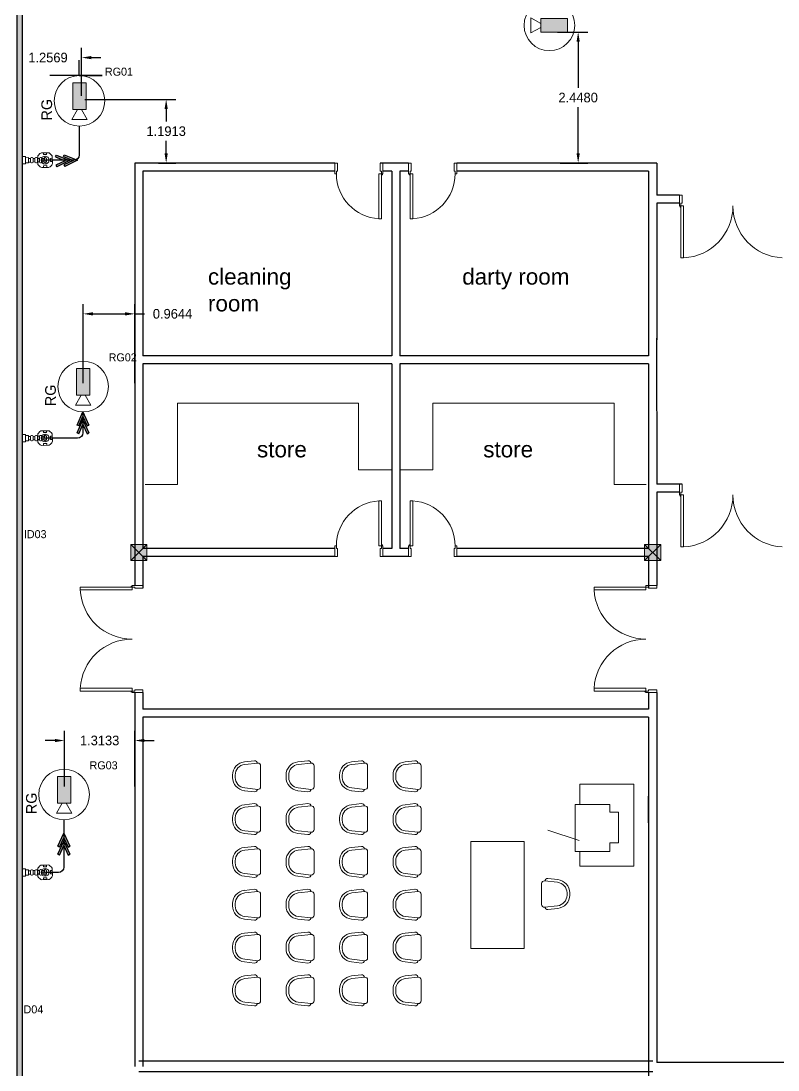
# Model space of a CAD drawing. Extents: x -15 to 352, y 223 to 399.
# Drawn here: x 15.2 to 29.34, y 348.53 to 368.13 of the extents above; entities that cross this region are included whole.
import ezdxf
from ezdxf.enums import TextEntityAlignment as Align

# ---------------------------------------------------------------- set-up
doc = ezdxf.new("R2010")
doc.units = 0
doc.header["$LTSCALE"] = 0.15
doc.linetypes.add('CONTINOUS', pattern=[0])
doc.layers.get('0').update_dxf_attribs({"color": 252})
doc.layers.get('Defpoints').update_dxf_attribs({"color": 252})
for name, color, linetype in [('0 CCTV', 252, 'Continuous'), ('0 sockets', 252, 'Continuous'), ('0 sound', 252, 'Continuous'), ('AUTOINCR', 7, 'Continuous'), ('CCTV', 4, 'Continuous'), ('CPTOOLS-TRAY', 1, 'Continuous'), ('d1', 252, 'Continuous'), ('grocol', 252, 'Continuous')]:
    doc.layers.add(name, color=color, linetype=linetype)
for name, color, linetype, lineweight in [('0 LEGEND', 140, 'Continuous', 0), ('anal', 252, 'Continuous', 20), ('DOOR', 252, 'Continuous', 20), ('E-LT-CKT-NM', 7, 'Continuous', 30), ('EL-PULL BOX-50', 3, 'Continuous', 0), ('elev', 252, 'Continuous', 9), ('FUR', 252, 'Continuous', 9), ('sofa', 252, 'Continuous', 9), ('T-CCTV', 7, 'Continuous', 0), ('TMG-LC-ACCEORISE', 1, 'Continuous', 0), ('wall', 252, 'Continuous', 30)]:
    doc.layers.add(name, color=color, linetype=linetype, lineweight=lineweight)
doc.styles.add('SDC-TEXT-ARB', font='sdc-arb.shx')
doc.dimstyles.get("Standard").update_dxf_attribs({"dimtxt": 0.18, "dimasz": 0.18, "dimexe": 0.18, "dimexo": 0.0625, "dimgap": 0.09, "dimtad": 0, "dimtih": 1, "dimtoh": 1, "dimdec": 4, "dimzin": 0, "dimdsep": 46, "dimtxsty": 'Standard', "dimcen": 0.09, "dimadec": 0, "dimazin": 0, "dimtfac": 1, "dimtdec": 4, "dimtofl": 0, "dimtmove": 0, "dimatfit": 3, "dimfxl": 1, "dimtolj": 1, "dimtzin": 0, "dimarcsym": 0})

# ---------------------------------------------------------------- blocks, each defined once
blk = doc.blocks.new('ARCH')
at = {"layer": 'anal'}
for points in [[(17.55, 358.35), (17.25, 358.35), (17.25, 358.05), (17.55, 358.05)], [(27.15, 358.35), (26.85, 358.35), (26.85, 358.05), (27.15, 358.05)]]:
    blk.add_hatch(color=256, dxfattribs=at).paths.add_polyline_path(points)
for p, q in [((17.25, 358.35), (17.55, 358.05)), ((17.55, 358.35), (17.25, 358.05)), ((17.55, 358.35), (17.25, 358.35)), ((17.25, 358.35), (17.25, 358.05)), ((17.55, 358.05), (17.55, 358.35)), ((26.85, 358.35), (27.15, 358.05)), ((27.15, 358.35), (26.85, 358.05)), ((27.15, 358.35), (26.85, 358.35)), ((26.85, 358.35), (26.85, 358.05)), ((27.15, 358.05), (27.15, 358.35)), ((17.25, 358.05), (17.55, 358.05)), ((26.85, 358.05), (27.15, 358.05))]:
    blk.add_line(p, q, dxfattribs=at)
at = {"layer": 'DOOR'}
for points in [[(21.091, 365.275), (21.061, 365.275), (21.061, 365.475), (21.111, 365.475), (21.111, 365.325), (21.091, 365.325)], [(21.931, 365.275), (21.961, 365.275), (21.961, 365.475), (21.911, 365.475), (21.911, 365.325), (21.931, 365.325)], [(22.469, 365.275), (22.439, 365.275), (22.439, 365.475), (22.489, 365.475), (22.489, 365.325), (22.469, 365.325)], [(23.309, 365.275), (23.339, 365.275), (23.339, 365.475), (23.289, 365.475), (23.289, 365.325), (23.309, 365.325)], [(21.931, 365.275), (21.931, 364.435), (21.883, 364.435), (21.883, 365.275)], [(22.469, 365.275), (22.469, 364.435), (22.517, 364.435), (22.517, 365.275)], [(27.529, 364.675), (27.499, 364.675), (27.499, 364.875), (27.549, 364.875), (27.549, 364.725), (27.529, 364.725)], [(27.529, 364.675), (27.529, 363.705), (27.579, 363.705), (27.579, 364.675)], [(27.529, 359.275), (27.499, 359.275), (27.499, 359.475), (27.549, 359.475), (27.549, 359.325), (27.529, 359.325)], [(27.529, 359.275), (27.529, 358.305), (27.579, 358.305), (27.579, 359.275)], [(21.931, 358.325), (21.931, 359.165), (21.883, 359.165), (21.883, 358.325)], [(22.469, 358.325), (22.469, 359.165), (22.517, 359.165), (22.517, 358.325)], [(21.091, 358.325), (21.061, 358.325), (21.061, 358.125), (21.111, 358.125), (21.111, 358.275), (21.091, 358.275)], [(21.931, 358.325), (21.961, 358.325), (21.961, 358.125), (21.911, 358.125), (21.911, 358.275), (21.931, 358.275)], [(22.469, 358.325), (22.439, 358.325), (22.439, 358.125), (22.489, 358.125), (22.489, 358.275), (22.469, 358.275)], [(23.309, 358.325), (23.339, 358.325), (23.339, 358.125), (23.289, 358.125), (23.289, 358.275), (23.309, 358.275)], [(17.275, 357.553), (16.305, 357.553), (16.305, 357.503), (17.275, 357.503)], [(17.275, 357.553), (17.275, 357.583), (17.475, 357.583), (17.475, 357.533), (17.325, 357.533), (17.325, 357.553)], [(26.875, 357.553), (25.905, 357.553), (25.905, 357.503), (26.875, 357.503)], [(26.875, 357.553), (26.875, 357.583), (27.075, 357.583), (27.075, 357.533), (26.925, 357.533), (26.925, 357.553)], [(17.275, 355.613), (16.305, 355.613), (16.305, 355.663), (17.275, 355.663)], [(17.275, 355.613), (17.275, 355.583), (17.475, 355.583), (17.475, 355.633), (17.325, 355.633), (17.325, 355.613)], [(26.875, 355.613), (25.905, 355.613), (25.905, 355.663), (26.875, 355.663)], [(26.875, 355.613), (26.875, 355.583), (27.075, 355.583), (27.075, 355.633), (26.925, 355.633), (26.925, 355.613)]]:
    blk.add_lwpolyline(points, close=True, dxfattribs=at)
for centre in [(21.941, 365.265), (22.459, 365.265), (27.519, 364.665), (27.519, 359.265), (21.941, 358.335), (22.459, 358.335), (17.265, 357.563), (17.265, 355.603), (26.865, 355.603)]:
    blk.add_circle(centre, 0.01, dxfattribs=at)
for centre, radius, start, end in [((21.936, 365.278), 0.845, 180.2218, 266.3889), ((22.464, 365.278), 0.845, 273.6111, 359.7782), ((27.529, 364.675), 0.971, 272.9508, 0), ((29.471, 364.675), 0.971, 180, 267.0492), ((27.529, 359.275), 0.971, 272.9508, 0), ((29.471, 359.275), 0.971, 180, 267.0492), ((21.936, 358.322), 0.845, 93.6111, 179.7782), ((22.464, 358.322), 0.845, 0.2218, 86.3889), ((17.275, 357.553), 0.971, 182.9508, 270), ((26.875, 357.553), 0.971, 182.9508, 270), ((17.275, 355.611), 0.971, 90, 177.0492), ((26.875, 355.611), 0.971, 90, 177.0492)]:
    blk.add_arc(centre, radius, start, end, dxfattribs=at)
at = {"layer": 'elev', "ltscale": 0.5}
for p, q in [((26.651, 353.873), (25.642, 353.873)), ((25.642, 353.873), (25.642, 353.493)), ((26.651, 352.339), (26.651, 353.873)), ((25.555, 353.493), (25.555, 352.617)), ((26.198, 353.493), (25.555, 353.493)), ((26.198, 353.347), (26.198, 353.493)), ((26.359, 353.347), (26.198, 353.347)), ((26.359, 352.777), (26.359, 353.347)), ((25.628, 352.821), (25.043, 353.011)), ((26.198, 352.777), (26.359, 352.777)), ((26.198, 352.617), (26.198, 352.777)), ((25.555, 352.617), (26.198, 352.617)), ((25.642, 352.617), (25.642, 352.339)), ((25.642, 352.339), (26.651, 352.339))]:
    blk.add_line(p, q, dxfattribs=at)
at = {"layer": 'FUR'}
for p, q in [((19.56, 354.309), (19.373, 354.289)), ((19.621, 354.266), (19.379, 354.24)), ((19.675, 354.216), (19.675, 353.825)), ((20.56, 354.309), (20.373, 354.289)), ((20.621, 354.266), (20.379, 354.24)), ((20.675, 354.216), (20.675, 353.825)), ((21.56, 354.309), (21.373, 354.289)), ((21.621, 354.266), (21.379, 354.24)), ((21.675, 354.216), (21.675, 353.825)), ((22.56, 354.309), (22.373, 354.289)), ((22.621, 354.266), (22.379, 354.24)), ((22.675, 354.216), (22.675, 353.825)), ((19.15, 354), (19.15, 354.041)), ((19.2, 354), (19.2, 354.041)), ((20.15, 354), (20.15, 354.041)), ((20.2, 354), (20.2, 354.041)), ((21.15, 354), (21.15, 354.041)), ((21.2, 354), (21.2, 354.041)), ((22.15, 354), (22.15, 354.041)), ((22.2, 354), (22.2, 354.041)), ((19.56, 353.731), (19.373, 353.751)), ((19.621, 353.775), (19.379, 353.801)), ((20.56, 353.731), (20.373, 353.751)), ((20.621, 353.775), (20.379, 353.801)), ((21.56, 353.731), (21.373, 353.751)), ((21.621, 353.775), (21.379, 353.801)), ((22.56, 353.731), (22.373, 353.751)), ((22.621, 353.775), (22.379, 353.801)), ((19.56, 353.509), (19.373, 353.489)), ((19.621, 353.466), (19.379, 353.44)), ((19.675, 353.416), (19.675, 353.025)), ((20.56, 353.509), (20.373, 353.489)), ((20.621, 353.466), (20.379, 353.44)), ((20.675, 353.416), (20.675, 353.025)), ((21.56, 353.509), (21.373, 353.489)), ((21.621, 353.466), (21.379, 353.44)), ((21.675, 353.416), (21.675, 353.025)), ((22.56, 353.509), (22.373, 353.489)), ((22.621, 353.466), (22.379, 353.44)), ((22.675, 353.416), (22.675, 353.025)), ((19.15, 353.2), (19.15, 353.241)), ((19.2, 353.2), (19.2, 353.241)), ((20.15, 353.2), (20.15, 353.241)), ((20.2, 353.2), (20.2, 353.241)), ((21.15, 353.2), (21.15, 353.241)), ((21.2, 353.2), (21.2, 353.241)), ((22.15, 353.2), (22.15, 353.241)), ((22.2, 353.2), (22.2, 353.241)), ((19.621, 352.975), (19.379, 353.001)), ((20.621, 352.975), (20.379, 353.001)), ((21.621, 352.975), (21.379, 353.001)), ((22.621, 352.975), (22.379, 353.001)), ((19.56, 352.931), (19.373, 352.951)), ((20.56, 352.931), (20.373, 352.951)), ((21.56, 352.931), (21.373, 352.951)), ((22.56, 352.931), (22.373, 352.951)), ((23.6, 352.8), (23.6, 350.8)), ((24.6, 352.8), (23.6, 352.8)), ((24.6, 350.8), (24.6, 352.8)), ((19.56, 352.709), (19.373, 352.689)), ((19.621, 352.666), (19.379, 352.64)), ((19.675, 352.616), (19.675, 352.225)), ((20.56, 352.709), (20.373, 352.689)), ((20.621, 352.666), (20.379, 352.64)), ((20.675, 352.616), (20.675, 352.225)), ((21.56, 352.709), (21.373, 352.689)), ((21.621, 352.666), (21.379, 352.64)), ((21.675, 352.616), (21.675, 352.225)), ((22.56, 352.709), (22.373, 352.689)), ((22.621, 352.666), (22.379, 352.64)), ((22.675, 352.616), (22.675, 352.225)), ((19.15, 352.4), (19.15, 352.441)), ((19.2, 352.4), (19.2, 352.441)), ((20.15, 352.4), (20.15, 352.441)), ((20.2, 352.4), (20.2, 352.441)), ((21.15, 352.4), (21.15, 352.441)), ((21.2, 352.4), (21.2, 352.441)), ((22.15, 352.4), (22.15, 352.441)), ((22.2, 352.4), (22.2, 352.441)), ((19.621, 352.175), (19.379, 352.201)), ((20.621, 352.175), (20.379, 352.201)), ((21.621, 352.175), (21.379, 352.201)), ((22.621, 352.175), (22.379, 352.201)), ((19.56, 352.131), (19.373, 352.151)), ((20.56, 352.131), (20.373, 352.151)), ((21.56, 352.131), (21.373, 352.151)), ((22.56, 352.131), (22.373, 352.151)), ((24.925, 352.016), (24.925, 351.625)), ((24.979, 352.066), (25.221, 352.04)), ((25.04, 352.109), (25.227, 352.089)), ((19.56, 351.909), (19.373, 351.889)), ((19.621, 351.866), (19.379, 351.84)), ((19.675, 351.816), (19.675, 351.425)), ((20.56, 351.909), (20.373, 351.889)), ((20.621, 351.866), (20.379, 351.84)), ((20.675, 351.816), (20.675, 351.425)), ((21.56, 351.909), (21.373, 351.889)), ((21.621, 351.866), (21.379, 351.84)), ((21.675, 351.816), (21.675, 351.425)), ((22.56, 351.909), (22.373, 351.889)), ((22.621, 351.866), (22.379, 351.84)), ((22.675, 351.816), (22.675, 351.425)), ((25.4, 351.8), (25.4, 351.841)), ((25.45, 351.8), (25.45, 351.841)), ((19.15, 351.6), (19.15, 351.641)), ((19.2, 351.6), (19.2, 351.641)), ((20.15, 351.6), (20.15, 351.641)), ((20.2, 351.6), (20.2, 351.641)), ((21.15, 351.6), (21.15, 351.641)), ((21.2, 351.6), (21.2, 351.641)), ((22.15, 351.6), (22.15, 351.641)), ((22.2, 351.6), (22.2, 351.641)), ((24.979, 351.575), (25.221, 351.601)), ((19.621, 351.375), (19.379, 351.401)), ((20.621, 351.375), (20.379, 351.401)), ((21.621, 351.375), (21.379, 351.401)), ((22.621, 351.375), (22.379, 351.401)), ((25.04, 351.531), (25.227, 351.551)), ((19.56, 351.331), (19.373, 351.351)), ((20.56, 351.331), (20.373, 351.351)), ((21.56, 351.331), (21.373, 351.351)), ((22.56, 351.331), (22.373, 351.351)), ((19.56, 351.109), (19.373, 351.089)), ((19.621, 351.066), (19.379, 351.04)), ((19.675, 351.016), (19.675, 350.625)), ((20.56, 351.109), (20.373, 351.089)), ((20.621, 351.066), (20.379, 351.04)), ((20.675, 351.016), (20.675, 350.625)), ((21.56, 351.109), (21.373, 351.089)), ((21.621, 351.066), (21.379, 351.04)), ((21.675, 351.016), (21.675, 350.625)), ((22.56, 351.109), (22.373, 351.089)), ((22.621, 351.066), (22.379, 351.04)), ((22.675, 351.016), (22.675, 350.625)), ((19.15, 350.8), (19.15, 350.841)), ((19.2, 350.8), (19.2, 350.841)), ((20.15, 350.8), (20.15, 350.841)), ((20.2, 350.8), (20.2, 350.841)), ((21.15, 350.8), (21.15, 350.841)), ((21.2, 350.8), (21.2, 350.841)), ((22.15, 350.8), (22.15, 350.841)), ((22.2, 350.8), (22.2, 350.841)), ((23.6, 350.8), (24.6, 350.8)), ((19.56, 350.531), (19.373, 350.551)), ((19.621, 350.575), (19.379, 350.601)), ((20.56, 350.531), (20.373, 350.551)), ((20.621, 350.575), (20.379, 350.601)), ((21.56, 350.531), (21.373, 350.551)), ((21.621, 350.575), (21.379, 350.601)), ((22.56, 350.531), (22.373, 350.551)), ((22.621, 350.575), (22.379, 350.601)), ((19.56, 350.309), (19.373, 350.289)), ((19.621, 350.266), (19.379, 350.24)), ((20.56, 350.309), (20.373, 350.289)), ((20.621, 350.266), (20.379, 350.24)), ((21.56, 350.309), (21.373, 350.289)), ((21.621, 350.266), (21.379, 350.24)), ((22.56, 350.309), (22.373, 350.289)), ((22.621, 350.266), (22.379, 350.24)), ((19.15, 350), (19.15, 350.041)), ((19.2, 350), (19.2, 350.041)), ((19.675, 350.216), (19.675, 349.825)), ((20.15, 350), (20.15, 350.041)), ((20.2, 350), (20.2, 350.041)), ((20.675, 350.216), (20.675, 349.825)), ((21.15, 350), (21.15, 350.041)), ((21.2, 350), (21.2, 350.041)), ((21.675, 350.216), (21.675, 349.825)), ((22.15, 350), (22.15, 350.041)), ((22.2, 350), (22.2, 350.041)), ((22.675, 350.216), (22.675, 349.825)), ((19.56, 349.731), (19.373, 349.751)), ((19.621, 349.775), (19.379, 349.801)), ((20.56, 349.731), (20.373, 349.751)), ((20.621, 349.775), (20.379, 349.801)), ((21.56, 349.731), (21.373, 349.751)), ((21.621, 349.775), (21.379, 349.801)), ((22.56, 349.731), (22.373, 349.751)), ((22.621, 349.775), (22.379, 349.801))]:
    blk.add_line(p, q, dxfattribs=at)
for centre, radius, start, end in [((19.4, 354.041), 0.25, 96.143, 180), ((19.4, 354.041), 0.2, 96.143, 180), ((19.565, 354.26), 0.05, 0, 96.143), ((19.625, 354.216), 0.05, 0, 94.9697), ((20.4, 354.041), 0.25, 96.143, 180), ((20.4, 354.041), 0.2, 96.143, 180), ((20.565, 354.26), 0.05, 0, 96.143), ((20.625, 354.216), 0.05, 0, 94.9697), ((21.4, 354.041), 0.25, 96.143, 180), ((21.4, 354.041), 0.2, 96.143, 180), ((21.565, 354.26), 0.05, 0, 96.143), ((21.625, 354.216), 0.05, 0, 94.9697), ((22.4, 354.041), 0.25, 96.143, 180), ((22.4, 354.041), 0.2, 96.143, 180), ((22.565, 354.26), 0.05, 0, 96.143), ((22.625, 354.216), 0.05, 0, 94.9697), ((19.4, 354), 0.25, 180, 263.857), ((19.4, 354), 0.2, 180, 263.857), ((20.4, 354), 0.25, 180, 263.857), ((20.4, 354), 0.2, 180, 263.857), ((21.4, 354), 0.25, 180, 263.857), ((21.4, 354), 0.2, 180, 263.857), ((22.4, 354), 0.25, 180, 263.857), ((22.4, 354), 0.2, 180, 263.857), ((19.565, 353.781), 0.05, 263.857, 0), ((19.625, 353.825), 0.05, 265.0303, 0), ((20.565, 353.781), 0.05, 263.857, 0), ((20.625, 353.825), 0.05, 265.0303, 0), ((21.565, 353.781), 0.05, 263.857, 0), ((21.625, 353.825), 0.05, 265.0303, 0), ((22.565, 353.781), 0.05, 263.857, 0), ((22.625, 353.825), 0.05, 265.0303, 0), ((19.4, 353.241), 0.25, 96.143, 180), ((19.4, 353.241), 0.2, 96.143, 180), ((19.565, 353.46), 0.05, 0, 96.143), ((19.625, 353.416), 0.05, 0, 94.9697), ((20.4, 353.241), 0.25, 96.143, 180), ((20.4, 353.241), 0.2, 96.143, 180), ((20.565, 353.46), 0.05, 0, 96.143), ((20.625, 353.416), 0.05, 0, 94.9697), ((21.4, 353.241), 0.25, 96.143, 180), ((21.4, 353.241), 0.2, 96.143, 180), ((21.565, 353.46), 0.05, 0, 96.143), ((21.625, 353.416), 0.05, 0, 94.9697), ((22.4, 353.241), 0.25, 96.143, 180), ((22.4, 353.241), 0.2, 96.143, 180), ((22.565, 353.46), 0.05, 0, 96.143), ((22.625, 353.416), 0.05, 0, 94.9697), ((19.4, 353.2), 0.25, 180, 263.857), ((19.4, 353.2), 0.2, 180, 263.857), ((20.4, 353.2), 0.25, 180, 263.857), ((20.4, 353.2), 0.2, 180, 263.857), ((21.4, 353.2), 0.25, 180, 263.857), ((21.4, 353.2), 0.2, 180, 263.857), ((22.4, 353.2), 0.25, 180, 263.857), ((22.4, 353.2), 0.2, 180, 263.857), ((19.565, 352.981), 0.05, 263.857, 0), ((19.625, 353.025), 0.05, 265.0303, 0), ((20.565, 352.981), 0.05, 263.857, 0), ((20.625, 353.025), 0.05, 265.0303, 0), ((21.565, 352.981), 0.05, 263.857, 0), ((21.625, 353.025), 0.05, 265.0303, 0), ((22.565, 352.981), 0.05, 263.857, 0), ((22.625, 353.025), 0.05, 265.0303, 0), ((19.4, 352.441), 0.25, 96.143, 180), ((19.4, 352.441), 0.2, 96.143, 180), ((19.565, 352.66), 0.05, 0, 96.143), ((19.625, 352.616), 0.05, 0, 94.9697), ((20.4, 352.441), 0.25, 96.143, 180), ((20.4, 352.441), 0.2, 96.143, 180), ((20.565, 352.66), 0.05, 0, 96.143), ((20.625, 352.616), 0.05, 0, 94.9697), ((21.4, 352.441), 0.25, 96.143, 180), ((21.4, 352.441), 0.2, 96.143, 180), ((21.565, 352.66), 0.05, 0, 96.143), ((21.625, 352.616), 0.05, 0, 94.9697), ((22.4, 352.441), 0.25, 96.143, 180), ((22.4, 352.441), 0.2, 96.143, 180), ((22.565, 352.66), 0.05, 0, 96.143), ((22.625, 352.616), 0.05, 0, 94.9697), ((19.4, 352.4), 0.25, 180, 263.857), ((19.4, 352.4), 0.2, 180, 263.857), ((20.4, 352.4), 0.25, 180, 263.857), ((20.4, 352.4), 0.2, 180, 263.857), ((21.4, 352.4), 0.25, 180, 263.857), ((21.4, 352.4), 0.2, 180, 263.857), ((22.4, 352.4), 0.25, 180, 263.857), ((22.4, 352.4), 0.2, 180, 263.857), ((19.565, 352.181), 0.05, 263.857, 0), ((19.625, 352.225), 0.05, 265.0303, 0), ((20.565, 352.181), 0.05, 263.857, 0), ((20.625, 352.225), 0.05, 265.0303, 0), ((21.565, 352.181), 0.05, 263.857, 0), ((21.625, 352.225), 0.05, 265.0303, 0), ((22.565, 352.181), 0.05, 263.857, 0), ((22.625, 352.225), 0.05, 265.0303, 0), ((24.975, 352.016), 0.05, 85.0303, 180), ((25.035, 352.06), 0.05, 83.857, 180), ((25.2, 351.841), 0.2, 0, 83.857), ((25.2, 351.841), 0.25, 0, 83.857), ((19.4, 351.641), 0.25, 96.143, 180), ((19.4, 351.641), 0.2, 96.143, 180), ((19.565, 351.86), 0.05, 0, 96.143), ((19.625, 351.816), 0.05, 0, 94.9697), ((20.4, 351.641), 0.25, 96.143, 180), ((20.4, 351.641), 0.2, 96.143, 180), ((20.565, 351.86), 0.05, 0, 96.143), ((20.625, 351.816), 0.05, 0, 94.9697), ((21.4, 351.641), 0.25, 96.143, 180), ((21.4, 351.641), 0.2, 96.143, 180), ((21.565, 351.86), 0.05, 0, 96.143), ((21.625, 351.816), 0.05, 0, 94.9697), ((22.4, 351.641), 0.25, 96.143, 180), ((22.4, 351.641), 0.2, 96.143, 180), ((22.565, 351.86), 0.05, 0, 96.143), ((22.625, 351.816), 0.05, 0, 94.9697), ((25.2, 351.8), 0.2, 276.143, 0), ((25.2, 351.8), 0.25, 276.143, 0), ((19.4, 351.6), 0.25, 180, 263.857), ((19.4, 351.6), 0.2, 180, 263.857), ((20.4, 351.6), 0.25, 180, 263.857), ((20.4, 351.6), 0.2, 180, 263.857), ((21.4, 351.6), 0.25, 180, 263.857), ((21.4, 351.6), 0.2, 180, 263.857), ((22.4, 351.6), 0.25, 180, 263.857), ((22.4, 351.6), 0.2, 180, 263.857), ((24.975, 351.625), 0.05, 180, 274.9697), ((19.625, 351.425), 0.05, 265.0303, 0), ((20.625, 351.425), 0.05, 265.0303, 0), ((21.625, 351.425), 0.05, 265.0303, 0), ((22.625, 351.425), 0.05, 265.0303, 0), ((25.035, 351.581), 0.05, 180, 276.143), ((19.565, 351.381), 0.05, 263.857, 0), ((20.565, 351.381), 0.05, 263.857, 0), ((21.565, 351.381), 0.05, 263.857, 0), ((22.565, 351.381), 0.05, 263.857, 0), ((19.4, 350.841), 0.25, 96.143, 180), ((19.4, 350.841), 0.2, 96.143, 180), ((19.565, 351.06), 0.05, 0, 96.143), ((19.625, 351.016), 0.05, 0, 94.9697), ((20.4, 350.841), 0.25, 96.143, 180), ((20.4, 350.841), 0.2, 96.143, 180), ((20.565, 351.06), 0.05, 0, 96.143), ((20.625, 351.016), 0.05, 0, 94.9697), ((21.4, 350.841), 0.25, 96.143, 180), ((21.4, 350.841), 0.2, 96.143, 180), ((21.565, 351.06), 0.05, 0, 96.143), ((21.625, 351.016), 0.05, 0, 94.9697), ((22.4, 350.841), 0.25, 96.143, 180), ((22.4, 350.841), 0.2, 96.143, 180), ((22.565, 351.06), 0.05, 0, 96.143), ((22.625, 351.016), 0.05, 0, 94.9697), ((19.4, 350.8), 0.25, 180, 263.857), ((19.4, 350.8), 0.2, 180, 263.857), ((19.625, 350.625), 0.05, 265.0303, 0), ((20.4, 350.8), 0.25, 180, 263.857), ((20.4, 350.8), 0.2, 180, 263.857), ((20.625, 350.625), 0.05, 265.0303, 0), ((21.4, 350.8), 0.25, 180, 263.857), ((21.4, 350.8), 0.2, 180, 263.857), ((21.625, 350.625), 0.05, 265.0303, 0), ((22.4, 350.8), 0.25, 180, 263.857), ((22.4, 350.8), 0.2, 180, 263.857), ((22.625, 350.625), 0.05, 265.0303, 0), ((19.565, 350.581), 0.05, 263.857, 0), ((20.565, 350.581), 0.05, 263.857, 0), ((21.565, 350.581), 0.05, 263.857, 0), ((22.565, 350.581), 0.05, 263.857, 0), ((19.4, 350.041), 0.25, 96.143, 180), ((19.4, 350.041), 0.2, 96.143, 180), ((19.565, 350.26), 0.05, 0, 96.143), ((19.625, 350.216), 0.05, 0, 94.9697), ((20.4, 350.041), 0.25, 96.143, 180), ((20.4, 350.041), 0.2, 96.143, 180), ((20.565, 350.26), 0.05, 0, 96.143), ((20.625, 350.216), 0.05, 0, 94.9697), ((21.4, 350.041), 0.25, 96.143, 180), ((21.4, 350.041), 0.2, 96.143, 180), ((21.565, 350.26), 0.05, 0, 96.143), ((21.625, 350.216), 0.05, 0, 94.9697), ((22.4, 350.041), 0.25, 96.143, 180), ((22.4, 350.041), 0.2, 96.143, 180), ((22.565, 350.26), 0.05, 0, 96.143), ((22.625, 350.216), 0.05, 0, 94.9697), ((19.4, 350), 0.25, 180, 263.857), ((19.4, 350), 0.2, 180, 263.857), ((19.625, 349.825), 0.05, 265.0303, 0), ((20.4, 350), 0.25, 180, 263.857), ((20.4, 350), 0.2, 180, 263.857), ((20.625, 349.825), 0.05, 265.0303, 0), ((21.4, 350), 0.25, 180, 263.857), ((21.4, 350), 0.2, 180, 263.857), ((21.625, 349.825), 0.05, 265.0303, 0), ((22.4, 350), 0.25, 180, 263.857), ((22.4, 350), 0.2, 180, 263.857), ((22.625, 349.825), 0.05, 265.0303, 0), ((19.565, 349.781), 0.05, 263.857, 0), ((20.565, 349.781), 0.05, 263.857, 0), ((21.565, 349.781), 0.05, 263.857, 0), ((22.565, 349.781), 0.05, 263.857, 0)]:
    blk.add_arc(centre, radius, start, end, dxfattribs=at)
at = {"layer": 'grocol', "ltscale": 0.5}
blk.add_line((26.927, 344.826), (26.927, 348.67), dxfattribs=at)
at = {"layer": 'sofa'}
for p, q in [((18.12, 360.992), (21.506, 360.992)), ((18.12, 359.471), (18.12, 360.992)), ((21.506, 360.992), (21.506, 359.743)), ((22.894, 360.992), (22.894, 359.743)), ((26.28, 360.992), (22.894, 360.992)), ((26.28, 359.471), (26.28, 360.992)), ((21.506, 359.743), (22.125, 359.743)), ((22.894, 359.743), (22.275, 359.743)), ((17.52, 359.471), (18.12, 359.471)), ((26.88, 359.471), (26.28, 359.471))]:
    blk.add_line(p, q, dxfattribs=at)
at = {"layer": 'wall'}
for p, q in [((17.325, 365.475), (17.325, 357.583)), ((21.061, 365.475), (17.325, 365.475)), ((17.475, 365.325), (17.475, 361.875)), ((21.061, 365.325), (17.475, 365.325)), ((17.475, 365.325), (17.475, 364.275)), ((22.439, 365.475), (21.911, 365.475)), ((22.125, 365.325), (21.961, 365.325)), ((22.125, 365.325), (22.125, 361.875)), ((22.275, 365.325), (22.275, 361.875)), ((22.439, 365.325), (22.275, 365.325)), ((22.439, 365.325), (22.275, 365.325)), ((27.075, 365.475), (23.339, 365.475)), ((23.925, 365.325), (23.339, 365.325)), ((23.925, 365.325), (23.339, 365.325)), ((26.925, 365.325), (23.339, 365.325)), ((26.925, 365.325), (26.925, 361.875)), ((26.925, 365.325), (26.925, 361.875)), ((27.075, 365.475), (27, 365.475)), ((27.075, 365.475), (27.075, 364.875)), ((27.075, 365.325), (27.075, 364.875)), ((27.499, 364.875), (27.075, 364.875)), ((27.075, 364.725), (27.075, 363.075)), ((27.075, 364.725), (27.075, 362.175)), ((27.499, 364.725), (27.075, 364.725)), ((17.475, 364.125), (17.475, 361.875)), ((26.925, 364.125), (26.925, 361.875)), ((27.074, 362.204), (27.075, 359.475)), ((22.125, 361.875), (17.475, 361.875)), ((26.925, 361.875), (22.275, 361.875)), ((22.125, 361.725), (17.475, 361.725)), ((17.475, 361.725), (17.475, 360.675)), ((17.475, 361.725), (17.475, 358.275)), ((22.125, 361.725), (22.125, 358.275)), ((26.925, 361.725), (22.275, 361.725)), ((22.275, 361.725), (22.275, 358.275)), ((26.925, 361.725), (26.925, 360.675)), ((26.925, 361.725), (26.925, 358.275)), ((27.549, 359.475), (27.075, 359.475)), ((27.499, 359.325), (27.075, 359.325)), ((27.075, 359.325), (27.075, 358.275)), ((21.061, 358.275), (17.475, 358.275)), ((22.125, 358.275), (21.961, 358.275)), ((22.439, 358.275), (22.275, 358.275)), ((23.925, 358.275), (23.339, 358.275)), ((26.925, 358.275), (23.911, 358.275)), ((27.075, 358.282), (27.075, 357.583)), ((27.075, 358.282), (27.075, 357.583)), ((21.061, 358.125), (17.475, 358.125)), ((17.475, 358.125), (17.475, 357.533)), ((22.439, 358.125), (21.961, 358.125)), ((23.925, 358.125), (23.339, 358.125)), ((26.925, 358.125), (23.917, 358.125)), ((26.925, 358.125), (26.925, 357.533)), ((26.925, 358.125), (26.925, 357.533)), ((17.325, 355.583), (17.325, 348.6)), ((17.475, 355.583), (17.475, 355.275)), ((26.925, 355.583), (26.925, 355.275)), ((27.075, 355.583), (27.075, 348.675)), ((26.925, 355.451), (26.925, 355.275)), ((27.075, 355.401), (27.075, 352.8)), ((23.925, 355.275), (17.475, 355.275)), ((24, 355.125), (17.475, 355.125)), ((17.475, 355.125), (17.475, 348.6)), ((26.925, 355.275), (23.858, 355.275)), ((26.925, 355.125), (24, 355.125)), ((26.925, 355.125), (26.925, 354.525)), ((26.925, 355.125), (26.925, 354.525)), ((26.925, 354.525), (26.925, 353.75)), ((26.925, 354.525), (26.925, 353.75)), ((26.925, 353.823), (26.925, 352.983)), ((26.925, 353.65), (26.925, 353.15)), ((26.925, 353.15), (26.925, 353.65)), ((26.925, 353.65), (26.925, 353.15)), ((26.925, 353.65), (26.925, 353.15)), ((26.925, 353.05), (26.925, 348.675)), ((26.925, 353.05), (26.925, 352.8)), ((27, 348.7), (17.4, 348.7)), ((29.925, 348.675), (27.075, 348.675)), ((27, 348.5), (17.4, 348.5))]:
    blk.add_line(p, q, dxfattribs=at)
at = {"layer": 'd1', "char_height": 0.3, "width": 2.4256, "attachment_point": 1}
for s, insert in [('{\\fArial|b0|i0|c0|p34;cleaning room}', (18.692, 363.505)), ('{\\fArial|b0|i0|c0|p34;darty room}', (23.442, 363.505)), ('{\\fArial|b0|i0|c0|p34;store}', (19.608, 360.278)), ('{\\fArial|b0|i0|c0|p34;store}', (23.835, 360.278))]:
    blk.add_mtext(s, dxfattribs=dict(at, insert=insert))
blk = doc.blocks.new('*U99')
at = {"layer": 'CPTOOLS-TRAY'}
h = blk.add_hatch(color=0, dxfattribs=at)
h.dxf.hatch_style = 1
h.paths.add_polyline_path([(0.05, 29.031), (-0.05, 29.031), (-0.05, 0), (0.05, 0)])
at = {"layer": 'CPTOOLS-TRAY', "color": 0}
blk.add_lwpolyline([(0.05, 29.031), (-0.05, 29.031), (-0.05, 0), (0.05, 0)], close=True, dxfattribs=at)
blk = doc.blocks.new('X4I0P7S6Y6')
at = {"layer": '0 sockets', "color": 0, "rotation": 180}
blk.add_blockref('*U99', (15.174, 369.743), dxfattribs=at)
blk = doc.blocks.new('LEGEND_dwg_CCTV DOME-1155345-TELECOMMUNICATION LEGEND_ GENERAL NOTES _SYMBOLS _ ABBREVIATIONS')
at = {"layer": 'T-CCTV'}
blk.add_hatch(color=256, dxfattribs=at).paths.add_polyline_path([(255, -95), (-120, -95), (-120, 95), (255, 95)], flags=0)
at = {"layer": 'T-CCTV', "flags": 128}
for points in [[(-120, 28), (-262, 108), (-262, -108), (-120, -28)], [(255, -95), (255, 95), (-120, 95), (-120, -95), (255, -95)]]:
    blk.add_lwpolyline(points, dxfattribs=at)
at = {"layer": 'T-CCTV'}
blk.add_circle((0, 0), 358, dxfattribs=at)
blk = doc.blocks.new('RG CAMERA')
at = {"layer": 'CCTV', "xscale": 1.150579243575653, "yscale": 1.150579243575653, "zscale": 1.150579243575653}
blk.add_blockref('LEGEND_dwg_CCTV DOME-1155345-TELECOMMUNICATION LEGEND_ GENERAL NOTES _SYMBOLS _ ABBREVIATIONS', (101765, 50919), dxfattribs=at)
at = {"layer": 'E-LT-CKT-NM', "style": 'SDC-TEXT-ARB'}
blk.add_attdef('RG', (101447, 51364), '', height=326, dxfattribs=at)
blk = doc.blocks.new('ID CAMERA')
at = {"layer": 'CCTV', "color": 6, "xscale": 1.150579243575653, "yscale": 1.150579243575653, "zscale": 1.150579243575653}
blk.add_blockref('LEGEND_dwg_CCTV DOME-1155345-TELECOMMUNICATION LEGEND_ GENERAL NOTES _SYMBOLS _ ABBREVIATIONS', (0, 0), dxfattribs=at)
at = {"layer": 'E-LT-CKT-NM', "color": 1, "style": 'SDC-TEXT-ARB'}
blk.add_attdef('ID', (-127, 492), '', height=326, dxfattribs=at)
blk = doc.blocks.new('JUNCTION BOX 2')
at = {"layer": 'TMG-LC-ACCEORISE', "color": 1, "ltscale": 0.4}
blk.add_lwpolyline([(-27, -85), (27, -85, 0.198912), (40.5, -79.4), (53.9, -66, 0.198912), (59.5, -52.5), (59.5, 1.5, 0.198912), (53.9, 15), (40.5, 28.4, 0.198912), (27, 34), (-27, 34, 0.198912), (-40.5, 28.4), (-53.9, 15, 0.198912), (-59.5, 1.5), (-59.5, -25.5), (-59.5, -52.5, 0.198912), (-53.9, -66), (-40.5, -79.4, 0.198912)], format="xyb", close=True, dxfattribs=at)
for points in [[(-14.2, 34), (12.2, 34), (12.2, 19.6), (-14.2, 19.6)], [(-59.5, -12.3), (-59.5, -38.7), (-45.1, -38.7), (-45.1, -12.3)], [(-14.2, -85), (12.2, -85), (12.2, -70.6), (-14.2, -70.6)], [(59.5, -12.3), (59.5, -38.7), (45.1, -38.7), (45.1, -12.3)]]:
    blk.add_lwpolyline(points, close=True, dxfattribs=at)
at = {"layer": 'TMG-LC-ACCEORISE', "color": 1}
for points in [[(0, 6.7), (0, -57.7)], [(-32.2, -25.5), (32.2, -25.5)]]:
    blk.add_lwpolyline(points, dxfattribs=at)
blk.add_circle((0, -25.5), 32.2, dxfattribs=at)
blk = doc.blocks.new('EMT CON. ADAPTER')
at = {"linetype": 'CONTINOUS'}
for points in [[(-60, 25), (-60, -25), (-30, -25), (-30, 25)], [(0, 35), (-30, 35), (-30, -35), (0, -35)]]:
    blk.add_lwpolyline(points, close=True, dxfattribs=at)
blk = doc.blocks.new('WERG')
at = {"layer": '0 LEGEND', "color": 1, "ltscale": 0.05}
for p, q in [((-43, 16), (-43, -16)), ((-27, 26), (-33, 26)), ((-17, 17), (0, 17)), ((-17, -16), (-17, 16)), ((-33, -26), (-27, -26)), ((-17, -17), (0, -17))]:
    blk.add_line(p, q, dxfattribs=at)
for centre, start, end in [((-33, 16), 90.0002, 180.0002), ((-27, 16), 0.0002, 90.0002), ((-33, -16), 180.0002, 270.0002), ((-27, -16), 270.0002, 0.0002)]:
    blk.add_arc(centre, 10, start, end, dxfattribs=at)
blk = doc.blocks.new('*U75')
at = {"layer": '0 LEGEND', "ltscale": 0.05}
for p in [(-189, 0), (-146, 0), (-103, 0), (-60, 0)]:
    blk.add_blockref('WERG', p, dxfattribs=at)
at = {"layer": '0 LEGEND', "ltscale": 0.05, "xscale": -1, "rotation": 180}
blk.add_blockref('EMT CON. ADAPTER', (0, 0), dxfattribs=at)
blk = doc.blocks.new('dd')
at = {"layer": 'EL-PULL BOX-50', "xscale": -0.001952159549914251, "yscale": 0.001952159549914252, "zscale": 0.001952159549914252, "rotation": 270.4385235983306}
blk.add_blockref('*U75', (0, 0), dxfattribs=at)
at = {"layer": 'EL-PULL BOX-50', "extrusion": (-0.000106033, 0.013854, 0.999904), "xscale": -0.002296658294016838, "yscale": 0.002296658294016836, "zscale": 0.002296658294016828, "rotation": 0.4385656867152221}
blk.add_blockref('JUNCTION BOX 2', (0.003, -0.365, -0.001), dxfattribs=at)
blk = doc.blocks.new('*D121')
at = {"layer": '0 sockets', "color": 0, "lineweight": -2, "transparency": 16777216}
for p, q in [((25.221, 367.923), (25.788, 367.923)), ((25.608, 367.743), (25.608, 366.879)), ((25.608, 365.655), (25.608, 366.519)), ((25.27, 365.475), (25.788, 365.475))]:
    blk.add_line(p, q, dxfattribs=at)
at = {"layer": '0 sockets', "color": 0, "transparency": 16777216}
for points in [[(25.578, 367.743), (25.638, 367.743), (25.608, 367.923)], [(25.578, 365.655), (25.638, 365.655), (25.608, 365.475)]]:
    blk.add_solid(points, dxfattribs=at)
at = {"layer": 'Defpoints', "color": 0, "transparency": 16777216}
for p in [(25.159, 367.923), (25.608, 367.923), (25.207, 365.475)]:
    blk.add_point(p, dxfattribs=at)
at = {"layer": '0 sockets', "color": 0, "transparency": 16777216, "insert": (25.608, 366.699), "char_height": 0.18, "attachment_point": 5}
blk.add_mtext('\\A1;2.4480', dxfattribs=at)
blk = doc.blocks.new('*D123')
at = {"layer": '0 sockets', "color": 0, "lineweight": -2, "transparency": 16777216}
for p, q in [((15.075, 366.729), (15.075, 367.626)), ((16.332, 366.729), (16.332, 367.626)), ((14.895, 367.446), (14.715, 367.446)), ((16.512, 367.446), (16.692, 367.446))]:
    blk.add_line(p, q, dxfattribs=at)
at = {"layer": '0 sockets', "color": 0, "transparency": 16777216}
for points in [[(14.895, 367.476), (14.895, 367.416), (15.075, 367.446)], [(16.512, 367.476), (16.512, 367.416), (16.332, 367.446)]]:
    blk.add_solid(points, dxfattribs=at)
at = {"layer": 'Defpoints', "color": 0, "transparency": 16777216}
for p in [(15.075, 367.446), (15.075, 366.666), (16.332, 366.666)]:
    blk.add_point(p, dxfattribs=at)
at = {"layer": '0 sockets', "color": 0, "transparency": 16777216, "insert": (15.703, 367.446), "char_height": 0.18, "attachment_point": 5}
blk.add_mtext('\\A1;1.2569', dxfattribs=at)
blk = doc.blocks.new('*D124')
at = {"layer": '0 sockets', "color": 0, "lineweight": -2, "transparency": 16777216}
for p, q in [((16.394, 366.666), (18.091, 366.666)), ((17.911, 366.486), (17.911, 366.251)), ((17.911, 365.655), (17.911, 365.891)), ((17.767, 365.475), (18.091, 365.475))]:
    blk.add_line(p, q, dxfattribs=at)
at = {"layer": '0 sockets', "color": 0, "transparency": 16777216}
for points in [[(17.881, 366.486), (17.941, 366.486), (17.911, 366.666)], [(17.881, 365.655), (17.941, 365.655), (17.911, 365.475)]]:
    blk.add_solid(points, dxfattribs=at)
at = {"layer": 'Defpoints', "color": 0, "transparency": 16777216}
for p in [(16.332, 366.666), (17.705, 365.475), (17.911, 365.475)]:
    blk.add_point(p, dxfattribs=at)
at = {"layer": '0 sockets', "color": 0, "transparency": 16777216, "insert": (17.911, 366.071), "char_height": 0.18, "attachment_point": 5}
blk.add_mtext('\\A1;1.1913', dxfattribs=at)
blk = doc.blocks.new('*D125')
at = {"layer": '0 sockets', "color": 0, "lineweight": -2, "transparency": 16777216}
for p, q in [((16.361, 361.363), (16.361, 362.839)), ((17.325, 361.363), (17.325, 362.839)), ((16.541, 362.659), (17.145, 362.659)), ((17.325, 362.659), (17.505, 362.659))]:
    blk.add_line(p, q, dxfattribs=at)
at = {"layer": '0 sockets', "color": 0, "transparency": 16777216}
for points in [[(16.541, 362.689), (16.541, 362.629), (16.361, 362.659)], [(17.145, 362.689), (17.145, 362.629), (17.325, 362.659)]]:
    blk.add_solid(points, dxfattribs=at)
at = {"layer": 'Defpoints', "color": 0, "transparency": 16777216}
for p in [(17.325, 362.659), (16.361, 361.3), (17.325, 361.3)]:
    blk.add_point(p, dxfattribs=at)
at = {"layer": '0 sockets', "color": 0, "transparency": 16777216, "insert": (18.03, 362.659), "char_height": 0.18, "attachment_point": 5}
blk.add_mtext('\\A1;0.9644', dxfattribs=at)
blk = doc.blocks.new('*D126')
at = {"layer": '0 sockets', "color": 0, "lineweight": -2, "transparency": 16777216}
for p, q in [((16.012, 353.83), (16.012, 354.868)), ((17.325, 353.83), (17.325, 354.868)), ((15.832, 354.688), (15.652, 354.688)), ((17.505, 354.688), (17.685, 354.688))]:
    blk.add_line(p, q, dxfattribs=at)
at = {"layer": '0 sockets', "color": 0, "transparency": 16777216}
for points in [[(15.832, 354.718), (15.832, 354.658), (16.012, 354.688)], [(17.505, 354.718), (17.505, 354.658), (17.325, 354.688)]]:
    blk.add_solid(points, dxfattribs=at)
at = {"layer": 'Defpoints', "color": 0, "transparency": 16777216}
for p in [(17.325, 354.688), (16.012, 353.767), (17.325, 353.767)]:
    blk.add_point(p, dxfattribs=at)
at = {"layer": '0 sockets', "color": 0, "transparency": 16777216, "insert": (16.668, 354.688), "char_height": 0.18, "attachment_point": 5}
blk.add_mtext('\\A1;1.3133', dxfattribs=at)
blk = doc.blocks.new('ds')
h = blk.add_hatch(color=2)
h.dxf.hatch_style = 1
h.paths.add_polyline_path([(0.259, 0.079), (0.245, 0.11), (0, 0), (0.245, -0.11), (0.259, -0.079), (0.084, 0)])
at = {"layer": '0 sockets', "color": 3}
for points in [[(0.245, -0.11), (0, 0), (0.245, 0.11)], [(0.259, -0.079), (0.084, 0), (0.259, 0.079)], [(0.259, 0.079), (0.245, 0.11)], [(0.259, -0.079), (0.245, -0.11)]]:
    blk.add_lwpolyline(points, dxfattribs=at)
blk = doc.blocks.new('qa')
h = blk.add_hatch(color=1)
h.dxf.hatch_style = 1
h.paths.add_polyline_path([(0.259, 0.079), (0.245, 0.11), (0, 0), (0.245, -0.11), (0.259, -0.079), (0.084, 0)])
h.paths.add_polyline_path([(0.408, 0.079), (0.394, 0.11), (0.149, 0), (0.394, -0.11), (0.408, -0.079), (0.233, 0)])
h = blk.add_hatch(color=1)
h.dxf.hatch_style = 1
h.paths.add_polyline_path([(0.259, 0.079), (0.245, 0.11), (0, 0), (0.245, -0.11), (0.259, -0.079), (0.084, 0)])
at = {"layer": '0 sockets', "color": 3}
for p in [(0, 0), (0.149, 0)]:
    blk.add_blockref('ds', p, dxfattribs=at)

msp = doc.modelspace()

# ---------------------------------------------------------------- linework, layer by layer
at = {"layer": '0 sockets', "color": 3}
for points in [[(16.28565, 367.10968), (16.28565, 367.39703)], [(16.28565, 367.10968), (16.71427, 367.10968), (15.74059, 367.10968)], [(15.22425, 365.52727), (15.22421, 365.52727)], [(15.22425, 360.33592), (15.22421, 360.33592)], [(15.22425, 352.22197), (15.22421, 352.22197)]]:
    msp.add_lwpolyline(points, dxfattribs=at)
for points in [[(16.28565, 366.16434), (16.28565, 365.62727, -0.41421356), (16.18565, 365.52727), (15.67636, 365.52727)], [(16.35569, 360.82742), (16.35569, 360.43592, -0.41421356), (16.25569, 360.33592), (15.67636, 360.33592)], [(15.9989, 353.20578), (15.9989, 352.32197, -0.41421356), (15.8989, 352.22197), (15.67636, 352.22197)]]:
    msp.add_lwpolyline(points, format="xyb", dxfattribs=at)

# ---------------------------------------------------------------- block references
at = {"layer": '0 CCTV', "color": 2}
ref = msp.add_blockref('RG CAMERA', (-91.65414, 309.64423), dxfattribs=dict(at, xscale=0.001147, yscale=0.001147, zscale=0.001147))
ref.add_attrib('RG', 'RG', (24.70552, 368.5593), dxfattribs={"layer": 'E-LT-CKT-NM', "height": 0.2, "style": 'SDC-TEXT-ARB'})
ref = msp.add_blockref('RG CAMERA', (74.69504, 249.91307), dxfattribs=dict(at, xscale=0.001147, yscale=0.001147, zscale=0.001147, rotation=90))
ref.add_attrib('RG', 'RG', (15.77997, 366.27274), dxfattribs={"layer": 'E-LT-CKT-NM', "height": 0.2, "rotation": 90, "style": 'SDC-TEXT-ARB'})
ref = msp.add_blockref('RG CAMERA', (74.76507, 244.57616), dxfattribs=dict(at, xscale=0.001147, yscale=0.001147, zscale=0.001147, rotation=90))
ref.add_attrib('RG', 'RG', (15.85, 360.93582), dxfattribs={"layer": 'E-LT-CKT-NM', "height": 0.2, "rotation": 90, "style": 'SDC-TEXT-ARB'})
ref = msp.add_blockref('ID CAMERA', (14.58112, 357.80161), dxfattribs=dict(at, xscale=0.001147, yscale=0.001147, zscale=0.001147, rotation=43.1703965516395))
ref.add_attrib('ID', 'ID', (14.08847, 358.11341), dxfattribs={"layer": 'E-LT-CKT-NM', "color": 1, "height": 0.003741, "rotation": 43.170397, "style": 'SDC-TEXT-ARB'})
ref = msp.add_blockref('RG CAMERA', (74.40829, 236.95452), dxfattribs=dict(at, xscale=0.001147, yscale=0.001147, zscale=0.001147, rotation=90))
ref.add_attrib('RG', 'RG', (15.49322, 353.31418), dxfattribs={"layer": 'E-LT-CKT-NM', "height": 0.2, "rotation": 90, "style": 'SDC-TEXT-ARB'})
at = {"layer": '0 sockets', "color": 3}
msp.add_blockref('ARCH', (0, 0), dxfattribs=at)
at = {"layer": '0 sockets', "color": 3, "rotation": 90}
for p in [(15.22421, 365.52727), (15.22421, 360.33592), (15.22421, 352.22197)]:
    msp.add_blockref('dd', p, dxfattribs=at)
at = {"layer": '0 sockets', "color": 6}
for p, rotation in [((16.25636, 365.52733), 181.8000000001677), ((16.35569, 360.82742), 270), ((15.9989, 352.95698), 270)]:
    msp.add_blockref('qa', p, dxfattribs=dict(at, rotation=rotation))
at = {"layer": '0 sound', "color": 1}
msp.add_blockref('X4I0P7S6Y6', (0.00005, 0.00124), dxfattribs=at)

# ---------------------------------------------------------------- texts
at = {"layer": 'AUTOINCR', "color": 1}
for s, p in [('RG01', (16.76678, 367.06322)), ('RG02', (16.83682, 361.7263)), ('ID03', (15.25278, 358.42327)), ('RG03', (16.48004, 354.10466)), ('ID04', (15.19112, 349.54559))]:
    msp.add_text(s, height=0.15, dxfattribs=at).set_placement(p, align=Align.BOTTOM_LEFT)

# ---------------------------------------------------------------- dimensions: what is measured, and where the dimension line sits
at = {"layer": '0 sockets', "color": 6}
for base, p1, p2, picture, middle in [((25.60771, 367.92299), (25.20711, 365.475), (25.15883, 367.92299), '*D121', (25.60771, 366.699)), ((17.91135, 365.475), (16.33192, 366.66632), (17.70485, 365.475), '*D124', (17.91135, 366.07066))]:
    dim = msp.add_linear_dim(base=base, p1=p1, p2=p2, angle=90, dimstyle='Standard', dxfattribs=at)
    dim.commit()
    dim.dimension.update_dxf_attribs({"geometry": picture, "text_midpoint": middle})
for base, p1, p2, picture, middle in [((15.075, 367.44594), (16.33192, 366.66632), (15.075, 366.66632), '*D123', (15.70346, 367.44594)), ((17.325, 362.6589), (16.36061, 361.3001), (17.325, 361.3001), '*D125', (18.03, 362.6589)), ((17.325, 354.68797), (16.01169, 353.76749), (17.325, 353.76749), '*D126', (16.66835, 354.68797))]:
    dim = msp.add_linear_dim(base=base, p1=p1, p2=p2, dimstyle='Standard', dxfattribs=at)
    dim.commit()
    dim.dimension.update_dxf_attribs({"geometry": picture, "text_midpoint": middle})

doc.saveas('drawing.dxf')
